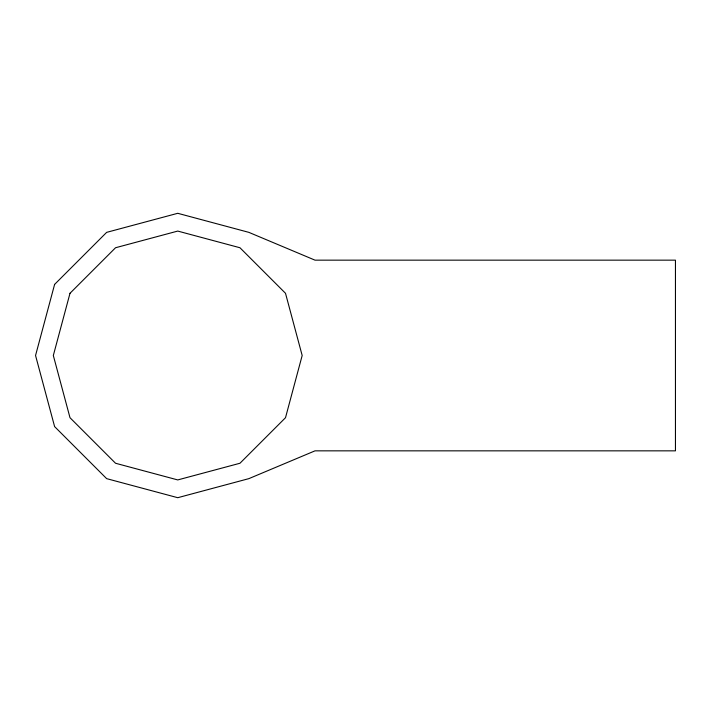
<?xml version="1.0" encoding="UTF-8"?>
<svg xmlns="http://www.w3.org/2000/svg" width="711" height="711" viewBox="0 0 711 711"><rect width="100%" height="100%" fill="white"/><g stroke="black" fill="none" stroke-linecap="round" stroke-linejoin="round"><path stroke-width="1.07" d="M54.605 284.4L35.55 355.5L54.605 426.6L106.65 478.645L177.75 497.7L248.85 478.645L315.009 450.845L675.45 450.845L675.45 260.155L315.009 260.155L248.85 232.355L177.75 213.3L106.65 232.355L54.605 284.4M69.998 293.288L53.325 355.5L69.998 417.713L115.538 463.252L177.75 479.925L239.963 463.252L285.502 417.713L302.175 355.5L285.502 293.288L239.963 247.748L177.75 231.075L115.538 247.748L69.998 293.288"/></g></svg>
